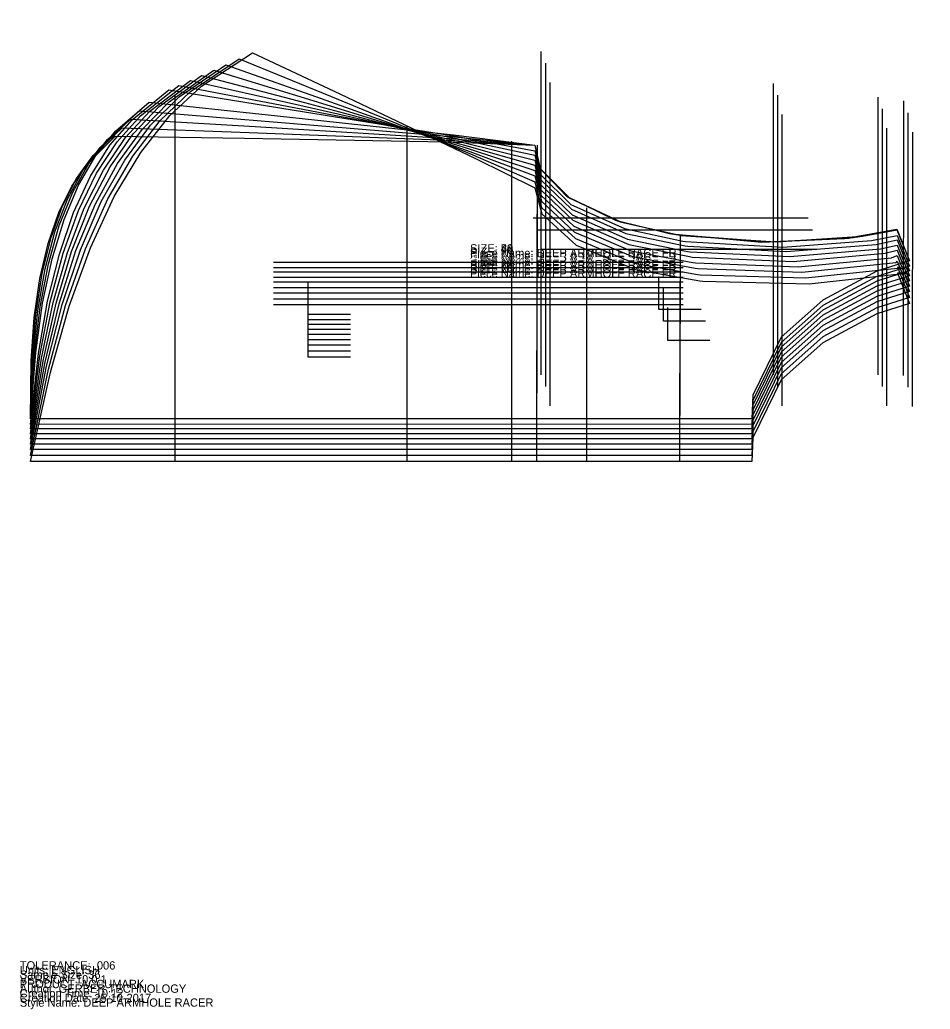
# Model space of a CAD drawing. Extents: x 0 to 67.6, y -0.1 to 29.7.
# Drawn here: x 0 to 27.43, y -0.08 to 29.74 of the extents above; entities that cross this region are included whole.
import ezdxf

# ---------------------------------------------------------------- set-up
doc = ezdxf.new("R2010")
doc.units = 0

# ---------------------------------------------------------------- blocks, each defined once
blk = doc.blocks.new('DEEP ARMHOLE RACE FR_26')
at = {"layer": '1'}
for points in [[(0.3226, 17.7132), (0.3431, 19.4633), (0.4356, 20.7686), (0.6047, 21.9476), (0.8504, 23.0006), (1.1727, 23.9278), (1.5716, 24.7299), (2.0469, 25.4073), (2.8742, 26.2284)], [(2.8742, 26.2284), (6.7694, 26.1672), (12.8422, 26.0595), (15.511, 25.958)], [(15.511, 25.958), (15.6495, 25.2849), (16.4712, 24.4264), (17.9488, 23.6997), (19.5707, 23.2986), (19.6443, 23.2856), (22.3562, 23.0412), (24.8421, 23.1454), (26.4178, 23.4284)], [(26.4178, 23.4284), (26.8022, 22.4777)], [(26.8022, 22.4777), (25.816, 22.1665), (24.1912, 21.292), (22.9384, 20.1768), (22.0872, 18.4273), (22.0508, 17.7137)], [(22.0508, 17.7137), (0.3226, 17.7132)]]:
    blk.add_lwpolyline(points, dxfattribs=at)
at = {"layer": '5'}
blk.add_line((7.6437, 22.4384), (19.9825, 22.4384), dxfattribs=at)
at = {"layer": '6'}
blk.add_line((22.0508, 17.7137), (0.3226, 17.7132), dxfattribs=at)
at = {"layer": '7'}
blk.add_line((7.6437, 22.4384), (19.9825, 22.4384), dxfattribs=at)
at = {"layer": '8'}
for p, q in [((4.6692, 27.4589), (4.6692, 17.7133)), ((11.6645, 26.5246), (11.6645, 17.7135)), ((14.8141, 26.0794), (14.8141, 17.7135)), ((15.5883, 25.9654), (15.5683, 17.7136)), ((17.0818, 17.7136), (17.0831, 24.0706)), ((19.8787, 17.7137), (19.9074, 23.2447))]:
    blk.add_line(p, q, dxfattribs=at)
blk.add_lwpolyline([(9.962, 20.8572), (8.6921, 20.8572), (8.6921, 21.851)], dxfattribs=at)
at = {"layer": '1'}
for s, p in [('SIZE: 26', (13.5624, 22.1108)), ('Piece Name: DEEP ARMHOLE RACE FR', (13.5624, 21.9708))]:
    blk.add_text(s, height=0.25, dxfattribs=at).set_placement(p)
blk = doc.blocks.new('DEEP ARMHOLE RACE FR_28')
at = {"layer": '1'}
for points in [[(0.3226, 17.7132), (0.3684, 19.5231), (0.4826, 20.8718), (0.674, 22.0889), (0.9429, 23.1746), (1.2892, 24.1291), (1.7129, 24.953), (2.2142, 25.647), (3.0814, 26.4846)], [(3.0814, 26.4846), (6.9133, 26.3441), (12.8867, 26.1129), (15.511, 25.958)], [(15.511, 25.958), (15.6551, 25.2771), (16.4924, 24.4123), (17.993, 23.6847), (19.638, 23.2878), (19.7125, 23.2751), (22.4607, 23.0431), (24.9779, 23.1629), (26.4193, 23.4251)], [(26.4193, 23.4251), (26.8022, 22.4778)], [(26.8022, 22.4778), (25.816, 22.1666), (24.1912, 21.2921), (22.9384, 20.1769), (22.0872, 18.4274), (22.0508, 17.7137)], [(22.0508, 17.7137), (0.3226, 17.7132)]]:
    blk.add_lwpolyline(points, dxfattribs=at)
at = {"layer": '5'}
blk.add_line((7.6437, 22.4384), (19.9825, 22.4384), dxfattribs=at)
at = {"layer": '6'}
blk.add_line((22.0508, 17.7137), (0.3226, 17.7132), dxfattribs=at)
at = {"layer": '7'}
blk.add_line((7.6437, 22.4384), (19.9825, 22.4384), dxfattribs=at)
at = {"layer": '8'}
for p, q in [((4.6692, 27.4589), (4.6692, 17.7133)), ((11.6645, 26.5246), (11.6645, 17.7135)), ((14.8141, 26.0794), (14.8141, 17.7135)), ((15.5883, 25.9654), (15.5683, 17.7136)), ((17.0818, 17.7136), (17.0831, 24.0706)), ((19.8787, 17.7137), (19.9074, 23.2447))]:
    blk.add_line(p, q, dxfattribs=at)
blk.add_lwpolyline([(9.962, 20.8572), (8.6921, 20.8572), (8.6921, 21.851)], dxfattribs=at)
at = {"layer": '1'}
for s, p in [('SIZE: 28', (13.5624, 22.2389)), ('Piece Name: DEEP ARMHOLE RACE FR', (13.5624, 22.0989))]:
    blk.add_text(s, height=0.25, dxfattribs=at).set_placement(p)
blk = doc.blocks.new('DEEP ARMHOLE RACE FR_30')
at = {"layer": '1'}
for points in [[(0.3226, 17.7132), (0.4017, 19.5851), (0.5434, 20.9787), (0.763, 22.2348), (1.0602, 23.3535), (1.4355, 24.335), (1.8882, 25.1802), (2.419, 25.8895), (3.3311, 26.741)], [(3.3311, 26.741), (7.0864, 26.5211), (12.9404, 26.1662), (15.511, 25.958)], [(15.511, 25.958), (15.6607, 25.2693), (16.5134, 24.3981), (18.0373, 23.6697), (19.7052, 23.277), (19.781, 23.2645), (22.5652, 23.045), (25.1137, 23.1804), (26.4217, 23.4201)], [(26.4217, 23.4201), (26.8022, 22.4777)], [(26.8022, 22.4777), (25.816, 22.1665), (24.1912, 21.292), (22.9384, 20.1768), (22.0872, 18.4273), (22.0508, 17.7137)], [(22.0508, 17.7137), (0.3226, 17.7132)]]:
    blk.add_lwpolyline(points, dxfattribs=at)
at = {"layer": '5'}
blk.add_line((7.6437, 22.4384), (19.9825, 22.4384), dxfattribs=at)
at = {"layer": '6'}
blk.add_line((22.0508, 17.7137), (0.3226, 17.7132), dxfattribs=at)
at = {"layer": '7'}
blk.add_line((7.6437, 22.4384), (19.9825, 22.4384), dxfattribs=at)
at = {"layer": '8'}
for p, q in [((4.6692, 27.4589), (4.6692, 17.7133)), ((11.6645, 26.5246), (11.6645, 17.7135)), ((14.8141, 26.0794), (14.8141, 17.7135)), ((15.5883, 25.9654), (15.5683, 17.7136)), ((17.0818, 17.7136), (17.0831, 24.0706)), ((19.8787, 17.7137), (19.9074, 23.2447))]:
    blk.add_line(p, q, dxfattribs=at)
blk.add_lwpolyline([(9.962, 20.8572), (8.6921, 20.8572), (8.6921, 21.851)], dxfattribs=at)
at = {"layer": '1'}
for s, p in [('SIZE: 30', (13.5624, 22.3671)), ('Piece Name: DEEP ARMHOLE RACE FR', (13.5624, 22.2271))]:
    blk.add_text(s, height=0.25, dxfattribs=at).set_placement(p)
blk = doc.blocks.new('DEEP ARMHOLE RACE FR_32')
at = {"layer": '1'}
for points in [[(0.3226, 17.7132), (0.4397, 19.6488), (0.6123, 21.0883), (0.8631, 22.3839), (1.1916, 23.536), (1.5983, 24.5447), (2.0828, 25.4108), (2.6453, 26.1349), (3.6051, 26.9989)], [(3.6051, 26.9989), (7.2764, 26.699), (12.9993, 26.2197), (15.511, 25.958)], [(15.511, 25.958), (15.6664, 25.2614), (16.5345, 24.384), (18.0815, 23.6548), (19.7727, 23.2662), (19.8494, 23.254), (22.6697, 23.047), (25.2496, 23.198), (26.425, 23.4131)], [(26.425, 23.4131), (26.8022, 22.4776)], [(26.8022, 22.4776), (25.816, 22.1664), (24.1912, 21.2919), (22.9384, 20.1767), (22.0872, 18.4272), (22.0508, 17.7137)], [(22.0508, 17.7137), (0.3226, 17.7132)]]:
    blk.add_lwpolyline(points, dxfattribs=at)
at = {"layer": '5'}
blk.add_line((7.6437, 22.4384), (19.9825, 22.4384), dxfattribs=at)
at = {"layer": '6'}
blk.add_line((22.0508, 17.7137), (0.3226, 17.7132), dxfattribs=at)
at = {"layer": '7'}
blk.add_line((7.6437, 22.4384), (19.9825, 22.4384), dxfattribs=at)
at = {"layer": '8'}
for p, q in [((4.6692, 27.4589), (4.6692, 17.7133)), ((11.6645, 26.5246), (11.6645, 17.7135)), ((14.8141, 26.0794), (14.8141, 17.7135)), ((15.5883, 25.9654), (15.5683, 17.7136)), ((17.0818, 17.7136), (17.0831, 24.0706)), ((19.8787, 17.7137), (19.9074, 23.2447))]:
    blk.add_line(p, q, dxfattribs=at)
blk.add_lwpolyline([(9.962, 20.8572), (8.6921, 20.8572), (8.6921, 21.851)], dxfattribs=at)
at = {"layer": '1'}
for s, p in [('SIZE: 32', (13.5624, 22.496)), ('Piece Name: DEEP ARMHOLE RACE FR', (13.5624, 22.356))]:
    blk.add_text(s, height=0.25, dxfattribs=at).set_placement(p)
blk = doc.blocks.new('DEEP ARMHOLE RACE FR_34')
at = {"layer": '1'}
for points in [[(0.3226, 17.7132), (0.4806, 19.7139), (0.6869, 21.2001), (0.9711, 22.5359), (1.3332, 23.7218), (1.7733, 24.7578), (2.2912, 25.6447), (2.8871, 26.3832), (3.8966, 27.2589)], [(3.8966, 27.2589), (7.4785, 26.8783), (13.0618, 26.2736), (15.511, 25.958)], [(15.511, 25.958), (15.6721, 25.2536), (16.5557, 24.3699), (18.1257, 23.6398), (19.84, 23.2555), (19.9176, 23.2435), (22.7742, 23.0489), (25.3853, 23.2155), (26.4276, 23.4077)], [(26.4276, 23.4077), (26.8022, 22.4776)], [(26.8022, 22.4776), (25.816, 22.1664), (24.1912, 21.2919), (22.9384, 20.1767), (22.0872, 18.4272), (22.0508, 17.7137)], [(22.0508, 17.7137), (0.3226, 17.7132)]]:
    blk.add_lwpolyline(points, dxfattribs=at)
at = {"layer": '5'}
blk.add_line((7.6437, 22.4384), (19.9825, 22.4384), dxfattribs=at)
at = {"layer": '6'}
blk.add_line((22.0508, 17.7137), (0.3226, 17.7132), dxfattribs=at)
at = {"layer": '7'}
blk.add_line((7.6437, 22.4384), (19.9825, 22.4384), dxfattribs=at)
at = {"layer": '8'}
for p, q in [((4.6692, 27.4589), (4.6692, 17.7133)), ((11.6645, 26.5246), (11.6645, 17.7135)), ((14.8141, 26.0794), (14.8141, 17.7135)), ((15.5883, 25.9654), (15.5683, 17.7136)), ((17.0818, 17.7136), (17.0831, 24.0706)), ((19.8787, 17.7137), (19.9074, 23.2447))]:
    blk.add_line(p, q, dxfattribs=at)
blk.add_lwpolyline([(9.962, 20.8572), (8.6921, 20.8572), (8.6921, 21.851)], dxfattribs=at)
at = {"layer": '1'}
for s, p in [('SIZE: 34', (13.5624, 22.626)), ('Piece Name: DEEP ARMHOLE RACE FR', (13.5624, 22.486))]:
    blk.add_text(s, height=0.25, dxfattribs=at).set_placement(p)
blk = doc.blocks.new('DEEP ARMHOLE RACE FR_38')
at = {"layer": '1'}
for points in [[(0.3226, 17.5487), (0.5648, 19.6818), (0.8396, 21.2632), (1.1924, 22.681), (1.6228, 23.9355), (2.1312, 25.027), (2.7172, 25.9563), (3.3815, 26.724), (4.4928, 27.6233)], [(4.4928, 27.6233), (7.8919, 27.0787), (13.1895, 26.2188), (15.511, 25.7935)], [(15.511, 25.7935), (15.6834, 25.0734), (16.5979, 24.1771), (18.2142, 23.4454), (19.9746, 23.0694), (20.0544, 23.058), (22.9834, 22.8882), (25.657, 23.0861), (26.4291, 23.24)], [(26.4291, 23.24), (26.8022, 22.3131)], [(26.8022, 22.3131), (25.816, 22.0019), (24.1912, 21.1274), (22.9384, 20.0122), (22.0872, 18.2627), (22.0508, 17.5492)], [(22.0508, 17.5492), (0.3226, 17.5487)]]:
    blk.add_lwpolyline(points, dxfattribs=at)
at = {"layer": '5'}
blk.add_line((7.6437, 22.2739), (19.9825, 22.2739), dxfattribs=at)
at = {"layer": '6'}
blk.add_line((22.0508, 17.5492), (0.3226, 17.5487), dxfattribs=at)
at = {"layer": '7'}
blk.add_line((7.6437, 22.2739), (19.9825, 22.2739), dxfattribs=at)
at = {"layer": '8'}
for p, q in [((4.6692, 27.2944), (4.6692, 17.5488)), ((11.6645, 26.3601), (11.6645, 17.549)), ((14.8141, 25.9149), (14.8141, 17.549)), ((15.5883, 25.8009), (15.5683, 17.5491)), ((17.0818, 17.5491), (17.0831, 23.9061)), ((19.8787, 17.5492), (19.9074, 23.0802))]:
    blk.add_line(p, q, dxfattribs=at)
blk.add_lwpolyline([(9.962, 20.6927), (8.6921, 20.6927), (8.6921, 21.6865)], dxfattribs=at)
at = {"layer": '1'}
for s, p in [('SIZE: 38', (13.5624, 22.726)), ('Piece Name: DEEP ARMHOLE RACE FR', (13.5624, 22.586))]:
    blk.add_text(s, height=0.25, dxfattribs=at).set_placement(p)
blk = doc.blocks.new('DEEP ARMHOLE RACE FR_40')
at = {"layer": '1'}
for points in [[(0.3226, 17.4144), (0.6076, 19.6149), (0.9172, 21.2445), (1.3047, 22.7039), (1.7699, 23.9934), (2.3131, 25.1131), (2.9338, 26.0639), (3.6326, 26.8464), (4.7956, 27.7577)], [(4.7956, 27.7577), (8.102, 27.1297), (13.2544, 26.1402), (15.511, 25.6592)], [(15.511, 25.6592), (15.6889, 24.9313), (16.6191, 24.0287), (18.2584, 23.2962), (20.042, 22.9243), (20.1227, 22.9131), (23.0879, 22.7558), (25.7928, 22.9693), (26.4301, 23.1036)], [(26.4301, 23.1036), (26.8022, 22.1787)], [(26.8022, 22.1787), (25.816, 21.8675), (24.1912, 20.993), (22.9384, 19.8778), (22.0872, 18.1283), (22.0508, 17.4149)], [(22.0508, 17.4149), (0.3226, 17.4144)]]:
    blk.add_lwpolyline(points, dxfattribs=at)
at = {"layer": '5'}
blk.add_line((7.6437, 22.1396), (19.9825, 22.1396), dxfattribs=at)
at = {"layer": '6'}
blk.add_line((22.0508, 17.4149), (0.3226, 17.4144), dxfattribs=at)
at = {"layer": '7'}
blk.add_line((7.6437, 22.1396), (19.9825, 22.1396), dxfattribs=at)
at = {"layer": '8'}
for p, q in [((4.6692, 27.1601), (4.6692, 17.4145)), ((11.6645, 26.2258), (11.6645, 17.4147)), ((14.8141, 25.7806), (14.8141, 17.4147)), ((15.5883, 25.6666), (15.5683, 17.4148)), ((17.0818, 17.4148), (17.0831, 23.7718)), ((19.8787, 17.4149), (19.9074, 22.9459))]:
    blk.add_line(p, q, dxfattribs=at)
blk.add_lwpolyline([(9.962, 20.5584), (8.6921, 20.5584), (8.6921, 21.5522)], dxfattribs=at)
at = {"layer": '1'}
for s, p in [('SIZE: 40', (13.5624, 22.726)), ('Piece Name: DEEP ARMHOLE RACE FR', (13.5624, 22.586))]:
    blk.add_text(s, height=0.25, dxfattribs=at).set_placement(p)
blk = doc.blocks.new('DEEP ARMHOLE RACE FR_42')
at = {"layer": '1'}
for points in [[(0.3226, 17.2604), (0.6565, 19.538), (1.0062, 21.2231), (1.4335, 22.7302), (1.9386, 24.0596), (2.5215, 25.2117), (3.182, 26.1871), (3.9205, 26.9867), (5.1428, 27.9117)], [(5.1428, 27.9117), (8.3426, 27.1882), (13.3289, 26.05), (15.511, 25.5052)], [(15.511, 25.5052), (15.6946, 24.7694), (16.6401, 23.8606), (18.3027, 23.1272), (20.1093, 22.7595), (20.1911, 22.7486), (23.1924, 22.6037), (25.9286, 22.8328), (26.4313, 22.9471)], [(26.4313, 22.9471), (26.8022, 22.0247)], [(26.8022, 22.0247), (25.816, 21.7135), (24.1912, 20.839), (22.9384, 19.7238), (22.0872, 17.9743), (22.0508, 17.2609)], [(22.0508, 17.2609), (0.3226, 17.2604)]]:
    blk.add_lwpolyline(points, dxfattribs=at)
at = {"layer": '5'}
blk.add_line((7.6437, 21.9856), (19.9825, 21.9856), dxfattribs=at)
at = {"layer": '6'}
blk.add_line((22.0508, 17.2609), (0.3226, 17.2604), dxfattribs=at)
at = {"layer": '7'}
blk.add_line((7.6437, 21.9856), (19.9825, 21.9856), dxfattribs=at)
at = {"layer": '8'}
for p, q in [((4.6692, 27.0061), (4.6692, 17.2605)), ((11.6645, 26.0718), (11.6645, 17.2607)), ((14.8141, 25.6266), (14.8141, 17.2607)), ((15.5883, 25.5126), (15.5683, 17.2608)), ((17.0818, 17.2608), (17.0831, 23.6178)), ((19.8787, 17.2609), (19.9074, 22.7919))]:
    blk.add_line(p, q, dxfattribs=at)
blk.add_lwpolyline([(9.962, 20.4044), (8.6921, 20.4044), (8.6921, 21.3982)], dxfattribs=at)
at = {"layer": '1'}
for s, p in [('SIZE: 42', (13.5624, 22.726)), ('Piece Name: DEEP ARMHOLE RACE FR', (13.5624, 22.586))]:
    blk.add_text(s, height=0.25, dxfattribs=at).set_placement(p)
blk = doc.blocks.new('DEEP ARMHOLE RACE FR_44')
at = {"layer": '1'}
for points in [[(0.3226, 17.1128), (0.7035, 19.4643), (1.0914, 21.2025), (1.5571, 22.7554), (2.1003, 24.1232), (2.7212, 25.3061), (3.4198, 26.3052), (4.1964, 27.1211), (5.4755, 28.0593)], [(5.4755, 28.0593), (8.5734, 27.2442), (13.4003, 25.9636), (15.511, 25.3576)], [(15.511, 25.3576), (15.7002, 24.614), (16.6612, 23.6989), (18.3469, 22.9647), (20.1766, 22.6012), (20.2595, 22.5905), (23.2969, 22.4582), (26.0644, 22.7029), (26.4326, 22.7968)], [(26.4326, 22.7968), (26.8022, 21.877)], [(26.8022, 21.877), (25.816, 21.5658), (24.1912, 20.6913), (22.9384, 19.5761), (22.0872, 17.8266), (22.0508, 17.1133)], [(22.0508, 17.1133), (0.3226, 17.1128)]]:
    blk.add_lwpolyline(points, dxfattribs=at)
at = {"layer": '5'}
blk.add_line((7.6437, 21.838), (19.9825, 21.838), dxfattribs=at)
at = {"layer": '6'}
blk.add_line((22.0508, 17.1133), (0.3226, 17.1128), dxfattribs=at)
at = {"layer": '7'}
blk.add_line((7.6437, 21.838), (19.9825, 21.838), dxfattribs=at)
at = {"layer": '8'}
for p, q in [((4.6692, 26.8585), (4.6692, 17.1129)), ((11.6645, 25.9242), (11.6645, 17.1131)), ((14.8141, 25.479), (14.8141, 17.1131)), ((15.5883, 25.365), (15.5683, 17.1132)), ((17.0818, 17.1132), (17.0831, 23.4702)), ((19.8787, 17.1133), (19.9074, 22.6443))]:
    blk.add_line(p, q, dxfattribs=at)
blk.add_lwpolyline([(9.962, 20.2568), (8.6921, 20.2568), (8.6921, 21.2506)], dxfattribs=at)
at = {"layer": '1'}
for s, p in [('SIZE: 44', (13.5624, 22.726)), ('Piece Name: DEEP ARMHOLE RACE FR', (13.5624, 22.586))]:
    blk.add_text(s, height=0.25, dxfattribs=at).set_placement(p)
blk = doc.blocks.new('DEEP ARMHOLE RACE FR_46')
at = {"layer": '1'}
for points in [[(0.3226, 16.95), (0.7553, 19.3831), (1.1855, 21.1799), (1.6932, 22.7831), (2.2785, 24.1932), (2.9415, 25.4104), (3.6821, 26.4355), (4.5007, 27.2694), (5.8426, 28.2221)], [(5.8426, 28.2221), (8.8277, 27.306), (13.4789, 25.8683), (15.511, 25.1948)], [(15.511, 25.1948), (15.7086, 24.4397), (16.6923, 23.5154), (18.4117, 22.78), (20.2754, 22.4226), (20.3597, 22.4123), (23.4501, 22.2982), (26.2635, 22.5658), (26.4322, 22.6349)], [(26.4322, 22.6349), (26.8022, 21.7143)], [(26.8022, 21.7143), (25.816, 21.4031), (24.1912, 20.5286), (22.9384, 19.4134), (22.0872, 17.6639), (22.0508, 16.9505)], [(22.0508, 16.9505), (0.3226, 16.95)]]:
    blk.add_lwpolyline(points, dxfattribs=at)
at = {"layer": '5'}
blk.add_line((7.6437, 21.6752), (19.9825, 21.6752), dxfattribs=at)
at = {"layer": '6'}
blk.add_line((22.0508, 16.9505), (0.3226, 16.95), dxfattribs=at)
at = {"layer": '7'}
blk.add_line((7.6437, 21.6752), (19.9825, 21.6752), dxfattribs=at)
at = {"layer": '8'}
for p, q in [((4.6692, 26.6957), (4.6692, 16.9501)), ((11.6645, 25.7614), (11.6645, 16.9503)), ((14.8141, 25.3162), (14.8141, 16.9503)), ((15.5883, 25.2022), (15.5683, 16.9504)), ((17.0818, 16.9504), (17.0831, 23.3074)), ((19.8787, 16.9505), (19.9074, 22.4815))]:
    blk.add_line(p, q, dxfattribs=at)
blk.add_lwpolyline([(9.962, 20.094), (8.6921, 20.094), (8.6921, 21.0878)], dxfattribs=at)
at = {"layer": '1'}
for s, p in [('SIZE: 46', (13.5624, 22.726)), ('Piece Name: DEEP ARMHOLE RACE FR', (13.5624, 22.586))]:
    blk.add_text(s, height=0.25, dxfattribs=at).set_placement(p)
blk = doc.blocks.new('DEEP ARMHOLE RACE FR_48')
at = {"layer": '1'}
for points in [[(0.3226, 16.7886), (0.8066, 19.3025), (1.2786, 21.1574), (1.8282, 22.8106), (2.4553, 24.2627), (3.1599, 25.5136), (3.9423, 26.5647), (4.8024, 27.4164), (6.2064, 28.3835)], [(6.2064, 28.3835), (9.0801, 27.3673), (13.557, 25.7738), (15.511, 25.0334)], [(15.511, 25.0334), (15.7142, 24.2705), (16.7133, 23.3399), (18.4561, 22.6036), (20.3427, 22.2504), (20.4281, 22.2404), (23.5547, 22.1387), (26.3994, 22.422), (26.4342, 22.4694)], [(26.4342, 22.4694), (26.8022, 21.5529)], [(26.8022, 21.5529), (25.816, 21.2417), (24.1912, 20.3672), (22.9384, 19.252), (22.0872, 17.5025), (22.0508, 16.7891)], [(22.0508, 16.7891), (0.3226, 16.7886)]]:
    blk.add_lwpolyline(points, dxfattribs=at)
at = {"layer": '5'}
blk.add_line((7.6437, 21.5138), (19.9825, 21.5138), dxfattribs=at)
at = {"layer": '6'}
blk.add_line((22.0508, 16.7891), (0.3226, 16.7886), dxfattribs=at)
at = {"layer": '7'}
blk.add_line((7.6437, 21.5138), (19.9825, 21.5138), dxfattribs=at)
at = {"layer": '8'}
for p, q in [((4.6692, 26.5343), (4.6692, 16.7887)), ((11.6645, 25.6), (11.6645, 16.7889)), ((14.8141, 25.1548), (14.8141, 16.7889)), ((15.5883, 25.0408), (15.5683, 16.789)), ((17.0818, 16.789), (17.0831, 23.146)), ((19.8787, 16.7891), (19.9074, 22.3201))]:
    blk.add_line(p, q, dxfattribs=at)
blk.add_lwpolyline([(9.962, 19.9326), (8.6921, 19.9326), (8.6921, 20.9264)], dxfattribs=at)
at = {"layer": '1'}
for s, p in [('SIZE: 48', (13.5624, 22.726)), ('Piece Name: DEEP ARMHOLE RACE FR', (13.5624, 22.586))]:
    blk.add_text(s, height=0.25, dxfattribs=at).set_placement(p)
blk = doc.blocks.new('DEEP ARMHOLE RACE FR_50')
at = {"layer": '1'}
for points in [[(0.3226, 16.609), (0.8636, 19.2129), (1.3824, 21.1324), (1.9784, 22.8413), (2.6521, 24.3398), (3.4031, 25.6285), (4.2317, 26.7084), (5.1382, 27.5799), (6.6112, 28.5631)], [(6.6112, 28.5631), (9.3607, 27.4354), (13.6437, 25.6687), (15.511, 24.8538)], [(15.511, 24.8538), (15.7202, 24.0826), (16.7356, 23.1453), (18.5028, 22.4082), (20.414, 22.0593), (20.5003, 22.0496), (23.6654, 21.9611), (26.5431, 22.2609), (26.4365, 22.285)], [(26.4365, 22.285), (26.8022, 21.3732)], [(26.8022, 21.3732), (25.816, 21.062), (24.1912, 20.1875), (22.9384, 19.0723), (22.0872, 17.3228), (22.0508, 16.6095)], [(22.0508, 16.6095), (0.3226, 16.609)]]:
    blk.add_lwpolyline(points, dxfattribs=at)
at = {"layer": '5'}
blk.add_line((7.6437, 21.3342), (19.9825, 21.3342), dxfattribs=at)
at = {"layer": '6'}
blk.add_line((22.0508, 16.6095), (0.3226, 16.609), dxfattribs=at)
at = {"layer": '7'}
blk.add_line((7.6437, 21.3342), (19.9825, 21.3342), dxfattribs=at)
at = {"layer": '8'}
for p, q in [((4.6692, 26.3547), (4.6692, 16.6091)), ((11.6645, 25.4204), (11.6645, 16.6093)), ((14.8141, 24.9752), (14.8141, 16.6093)), ((15.5883, 24.8612), (15.5683, 16.6094)), ((17.0818, 16.6094), (17.0831, 22.9664)), ((19.8787, 16.6095), (19.9074, 22.1405))]:
    blk.add_line(p, q, dxfattribs=at)
blk.add_lwpolyline([(9.962, 19.753), (8.6921, 19.753), (8.6921, 20.7468)], dxfattribs=at)
at = {"layer": '1'}
for s, p in [('SIZE: 50', (13.5624, 22.726)), ('Piece Name: DEEP ARMHOLE RACE FR', (13.5624, 22.586))]:
    blk.add_text(s, height=0.25, dxfattribs=at).set_placement(p)
blk = doc.blocks.new('DEEP ARMHOLE RACE FR_52')
at = {"layer": '1'}
for points in [[(0.3226, 16.43), (0.9206, 19.1236), (1.4857, 21.1075), (2.1282, 22.8718), (2.8481, 24.417), (3.6453, 25.7432), (4.5202, 26.8517), (5.4728, 27.743), (7.0148, 28.7421)], [(7.0148, 28.7421), (9.6406, 27.5034), (13.7302, 25.5639), (15.511, 24.6748)], [(15.511, 24.6748), (15.7262, 23.8953), (16.758, 22.9514), (18.5497, 22.2134), (20.4852, 21.869), (20.5726, 21.8595), (23.7759, 21.7842), (26.6868, 22.1005), (26.4391, 22.1006)], [(26.4391, 22.1006), (26.8022, 21.1942)], [(26.8022, 21.1942), (25.816, 20.883), (24.1912, 20.0085), (22.9384, 18.8933), (22.0872, 17.1438), (22.0508, 16.4305)], [(22.0508, 16.4305), (0.3226, 16.43)]]:
    blk.add_lwpolyline(points, dxfattribs=at)
at = {"layer": '5'}
blk.add_line((7.6437, 21.1552), (19.9825, 21.1552), dxfattribs=at)
at = {"layer": '6'}
blk.add_line((22.0508, 16.4305), (0.3226, 16.43), dxfattribs=at)
at = {"layer": '7'}
blk.add_line((7.6437, 21.1552), (19.9825, 21.1552), dxfattribs=at)
at = {"layer": '8'}
for p, q in [((4.6692, 26.1757), (4.6692, 16.4301)), ((11.6645, 25.2414), (11.6645, 16.4303)), ((14.8141, 24.7962), (14.8141, 16.4303)), ((15.5883, 24.6822), (15.5683, 16.4304)), ((17.0818, 16.4304), (17.0831, 22.7874)), ((19.8787, 16.4305), (19.9074, 21.9615))]:
    blk.add_line(p, q, dxfattribs=at)
blk.add_lwpolyline([(9.962, 19.574), (8.6921, 19.574), (8.6921, 20.5678)], dxfattribs=at)
at = {"layer": '1'}
for s, p in [('SIZE: 52', (13.5624, 22.726)), ('Piece Name: DEEP ARMHOLE RACE FR', (13.5624, 22.586))]:
    blk.add_text(s, height=0.25, dxfattribs=at).set_placement(p)
blk = doc.blocks.new('DEEP ARMHOLE RACERBK_48')
at = {"layer": '1'}
for points in [[(59.8415, 16.2729), (59.8412, 18.7931), (57.834, 24.1049), (53.3572, 28.39), (48.1601, 29.5165), (44.4842, 29.1927), (41.0372, 27.4264), (39.0871, 24.5088), (37.2757, 21.2455), (38.4059, 22.3236)], [(38.0884, 22.8904), (37.4365, 24.1866), (38.5638, 25.285), (39.5143, 27.0427), (39.8864, 27.9865)], [(39.8864, 27.9865), (67.2884, 27.2583)], [(67.2884, 27.2583), (67.0227, 25.821), (66.3518, 23.5934), (65.2729, 21.4284), (64.306, 19.9577), (63.3438, 18.7454), (62.3306, 17.6429), (61.039, 16.5442), (59.8766, 15.7153)], [(38.4059, 22.3236), (38.0884, 22.8904)], [(59.8766, 15.7153), (59.8664, 15.8859), (59.8545, 16.0819), (59.8415, 16.2729)]]:
    blk.add_lwpolyline(points, dxfattribs=at)
at = {"layer": '5'}
blk.add_line((15.7299, 22.8281), (24.0112, 22.8281), dxfattribs=at)
at = {"layer": '6'}
blk.add_line((39.8864, 27.9865), (67.2884, 27.2583), dxfattribs=at)
at = {"layer": '7'}
blk.add_line((15.7299, 22.8281), (24.0112, 22.8281), dxfattribs=at)
at = {"layer": '8'}
for p, q in [((15.9652, 27.8486), (15.9652, 18.103)), ((22.9564, 26.8833), (22.9588, 18.1032)), ((26.1084, 26.4695), (26.1084, 18.1032)), ((26.8884, 26.3545), (26.8795, 18.0867)), ((32.0225, 18.0917), (32.0275, 19.7099)), ((33.34, 18.0797), (33.3209, 19.7464))]:
    blk.add_line(p, q, dxfattribs=at)
blk.add_lwpolyline([(20.7904, 20.0739), (19.5204, 20.0739), (19.5204, 21.0678)], dxfattribs=at)
at = {"layer": '1'}
for s, p in [('SIZE: 48', (52.282, 22.7559)), ('Piece Name: DEEP ARMHOLE RACERBK', (52.282, 22.6159))]:
    blk.add_text(s, height=0.25, dxfattribs=at).set_placement(p)
blk = doc.blocks.new('DEEP ARMHOLE RACERBK_50')
at = {"layer": '1'}
for points in [[(58.9659, 16.9453), (58.9377, 19.3615), (56.9545, 24.4318), (52.6148, 28.4905), (47.6197, 29.5129), (44.099, 29.1617), (40.8138, 27.43), (38.9765, 24.6111), (37.2761, 21.4624), (37.6025, 24.3824)], [(37.9556, 23.4747), (37.484, 24.4086), (38.6428, 25.5353), (39.6207, 27.3394), (40.0038, 28.3081)], [(40.0038, 28.3081), (67.4212, 27.5929)], [(67.4212, 27.5929), (67.1249, 26.105), (66.3971, 23.8028), (65.2466, 21.5712), (64.2223, 20.0587), (63.2065, 18.8143), (62.1393, 17.6845), (60.7833, 16.5626), (59.565, 15.7189)], [(37.6025, 24.3824), (37.9556, 23.4747)], [(59.565, 15.7189), (59.3832, 16.0949), (59.1735, 16.5264), (58.9659, 16.9453)]]:
    blk.add_lwpolyline(points, dxfattribs=at)
at = {"layer": '5'}
blk.add_line((15.597, 23.4124), (23.8783, 23.4124), dxfattribs=at)
at = {"layer": '6'}
blk.add_line((40.0038, 28.3081), (67.4212, 27.5929), dxfattribs=at)
at = {"layer": '7'}
blk.add_line((15.597, 23.4124), (23.8783, 23.4124), dxfattribs=at)
at = {"layer": '8'}
for p, q in [((15.8324, 28.4329), (15.8324, 18.6873)), ((22.8235, 27.4676), (22.826, 18.6875)), ((25.9756, 27.0538), (25.9756, 18.6875)), ((26.7556, 26.9388), (26.7467, 18.671)), ((31.8897, 18.676), (31.8947, 20.2942)), ((33.2072, 18.664), (33.1881, 20.3307))]:
    blk.add_line(p, q, dxfattribs=at)
blk.add_lwpolyline([(20.6576, 20.6582), (19.3876, 20.6582), (19.3876, 21.6521)], dxfattribs=at)
at = {"layer": '1'}
for s, p in [('SIZE: 50', (52.3486, 22.7559)), ('Piece Name: DEEP ARMHOLE RACERBK', (52.3486, 22.6159))]:
    blk.add_text(s, height=0.25, dxfattribs=at).set_placement(p)
blk = doc.blocks.new('DEEP ARMHOLE RACERBK_52')
at = {"layer": '1'}
for points in [[(59.2206, 17.2535), (59.1524, 19.6894), (57.0691, 24.7693), (52.6265, 28.7903), (47.5729, 29.7389), (44.0285, 29.3268), (40.7446, 27.5266), (38.9384, 24.654), (37.2756, 21.451), (37.4728, 24.7311)], [(37.8233, 23.8288), (37.5311, 24.4022), (38.7218, 25.5572), (39.7276, 27.4076), (40.1221, 28.4014)], [(40.1221, 28.4014), (67.5536, 27.6967)], [(67.5536, 27.6967), (67.2272, 26.1584), (66.4426, 23.7819), (65.2209, 21.4841), (64.1395, 19.9299), (63.0704, 18.6534), (61.9497, 17.4965), (60.5296, 16.3515), (59.2559, 15.4929)], [(37.4728, 24.7311), (37.8233, 23.8288)], [(59.2559, 15.4929), (59.2472, 16.0317), (59.2361, 16.6506), (59.2206, 17.2535)]]:
    blk.add_lwpolyline(points, dxfattribs=at)
at = {"layer": '5'}
blk.add_line((15.4647, 23.7665), (23.746, 23.7665), dxfattribs=at)
at = {"layer": '6'}
blk.add_line((40.1221, 28.4014), (67.5536, 27.6967), dxfattribs=at)
at = {"layer": '7'}
blk.add_line((15.4647, 23.7665), (23.746, 23.7665), dxfattribs=at)
at = {"layer": '8'}
for p, q in [((15.7001, 28.787), (15.7001, 19.0414)), ((22.6912, 27.8217), (22.6937, 19.0416)), ((25.8432, 27.4079), (25.8432, 19.0416)), ((26.6233, 27.2929), (26.6144, 19.0251)), ((31.7574, 19.0301), (31.7623, 20.6483)), ((33.0749, 19.0181), (33.0558, 20.6848))]:
    blk.add_line(p, q, dxfattribs=at)
blk.add_lwpolyline([(20.5252, 21.0123), (19.2553, 21.0123), (19.2553, 22.0062)], dxfattribs=at)
at = {"layer": '1'}
for s, p in [('SIZE: 52', (52.4146, 22.7559)), ('Piece Name: DEEP ARMHOLE RACERBK', (52.4146, 22.6159))]:
    blk.add_text(s, height=0.25, dxfattribs=at).set_placement(p)

msp = doc.modelspace()

# ---------------------------------------------------------------- block references
at = {"layer": '1'}
for name in ['DEEP ARMHOLE RACERBK_52', 'DEEP ARMHOLE RACERBK_48', 'DEEP ARMHOLE RACERBK_50', 'DEEP ARMHOLE RACE FR_52', 'DEEP ARMHOLE RACE FR_50', 'DEEP ARMHOLE RACE FR_48', 'DEEP ARMHOLE RACE FR_46', 'DEEP ARMHOLE RACE FR_44', 'DEEP ARMHOLE RACE FR_42', 'DEEP ARMHOLE RACE FR_40', 'DEEP ARMHOLE RACE FR_38', 'DEEP ARMHOLE RACE FR_26', 'DEEP ARMHOLE RACE FR_28', 'DEEP ARMHOLE RACE FR_30', 'DEEP ARMHOLE RACE FR_32', 'DEEP ARMHOLE RACE FR_34']:
    msp.add_blockref(name, (0, 0), dxfattribs=at)

# ---------------------------------------------------------------- texts
for s, p in [('TOLERANCE: .006', (0, 1.12)), ('Units: ENGLISH', (0, 0.98)), ('VERSION: 10.0.1', (0, 0.7)), ('Sample Size: 36', (0, 0.84)), ('Author: GERBER TECHNOLOGY', (0, 0.42)), ('PRODUCT: ACCUMARK', (0, 0.56)), ('Creation Time: 10:12', (0, 0.28)), ('Creation Date: 25-10-2017', (0, 0.14)), ('Style Name: DEEP ARMHOLE RACER', (0, 0))]:
    msp.add_text(s, height=0.25, dxfattribs=at).set_placement(p)

doc.saveas('drawing.dxf')
